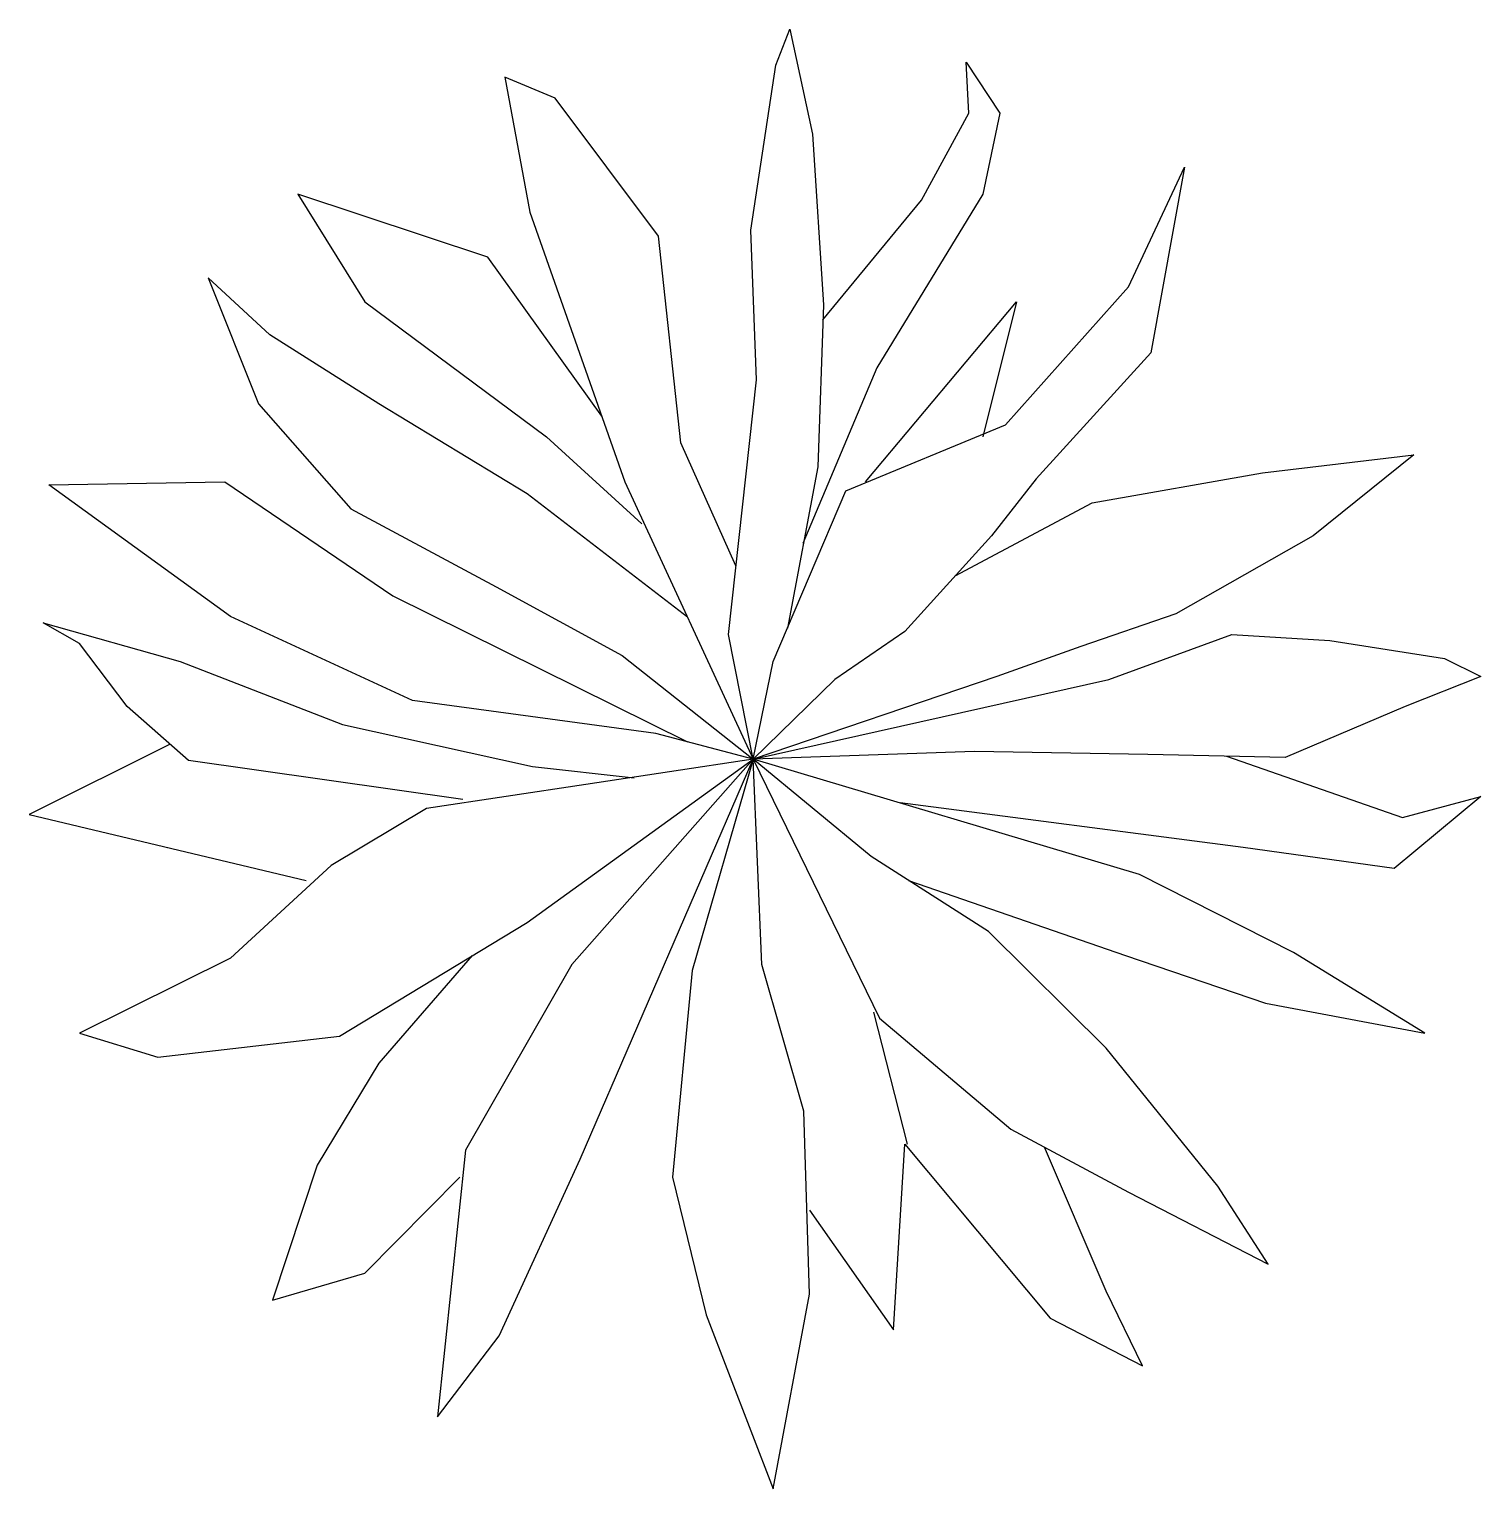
# Model space of a CAD drawing. Extents: x 189.1 to 219.4, y 186 to 216.5.
import ezdxf

# ---------------------------------------------------------------- set-up
doc = ezdxf.new("R2010")
doc.units = 0
doc.header["$LTSCALE"] = 12
doc.header["$MEASUREMENT"] = 0
doc.layers.get('0').update_dxf_attribs({"linetype": 'CONTINUOUS'})

msp = doc.modelspace()

# ---------------------------------------------------------------- linework, layer by layer
for p, q in [((204.716, 215.771), (205.008, 216.522)), ((205.008, 216.522), (205.476, 214.332)), ((208.747, 214.77), (208.688, 215.833)), ((208.688, 215.833), (209.389, 214.77)), ((200.101, 215.082), (199.05, 215.52)), ((199.05, 215.52), (199.576, 212.704)), ((204.19, 212.328), (204.716, 215.771)), ((202.262, 212.203), (200.101, 215.082)), ((207.754, 212.954), (208.747, 214.77)), ((209.389, 214.77), (209.039, 213.079)), ((205.476, 214.332), (205.709, 210.764)), ((212.076, 211.139), (213.245, 213.642)), ((213.245, 213.642), (212.544, 209.762)), ((198.699, 211.765), (194.728, 213.079)), ((194.728, 213.079), (196.129, 210.827)), ((209.039, 213.079), (206.819, 209.449)), ((205.698, 210.455), (207.754, 212.954)), ((199.576, 212.704), (201.561, 207.071)), ((202.73, 207.885), (202.262, 212.203)), ((204.307, 209.199), (204.19, 212.328)), ((201.078, 208.442), (198.699, 211.765)), ((194.143, 210.137), (192.857, 211.327)), ((192.857, 211.327), (193.91, 208.698)), ((209.506, 208.26), (212.076, 211.139)), ((196.129, 210.827), (199.925, 208.01)), ((205.709, 210.764), (205.592, 207.384)), ((206.586, 207.071), (209.739, 210.827)), ((209.739, 210.827), (209.039, 208.01)), ((196.421, 208.698), (194.143, 210.137)), ((212.544, 209.762), (210.148, 207.134)), ((206.819, 209.449), (205.277, 205.779)), ((203.723, 203.879), (204.307, 209.199)), ((193.91, 208.698), (195.836, 206.507)), ((199.517, 206.821), (196.421, 208.698)), ((206.177, 206.884), (209.506, 208.26)), ((199.925, 208.01), (201.912, 206.194)), ((203.881, 205.317), (202.73, 207.885)), ((214.88, 207.259), (218.035, 207.634)), ((218.035, 207.634), (215.932, 205.944)), ((205.592, 207.384), (204.956, 204.015)), ((189.529, 207.009), (193.209, 207.071)), ((193.325, 204.255), (189.529, 207.009)), ((193.209, 207.071), (196.713, 204.693)), ((201.561, 207.071), (204.243, 201.282)), ((210.148, 207.134), (209.214, 205.944)), ((211.317, 206.632), (214.88, 207.259)), ((202.871, 204.243), (199.517, 206.821)), ((204.658, 203.316), (206.177, 206.884)), ((195.836, 206.507), (198.874, 204.88)), ((208.457, 205.108), (211.317, 206.632)), ((209.214, 205.944), (207.404, 203.942)), ((215.932, 205.944), (213.069, 204.317)), ((198.874, 204.88), (201.503, 203.441)), ((196.713, 204.693), (202.871, 201.64)), ((197.122, 202.503), (193.325, 204.255)), ((213.069, 204.317), (211.084, 203.629)), ((190.171, 203.691), (189.412, 204.129)), ((189.412, 204.129), (192.274, 203.316)), ((207.404, 203.942), (205.942, 202.941)), ((191.164, 202.376), (190.171, 203.691)), ((204.243, 201.282), (203.723, 203.879)), ((211.084, 203.629), (209.33, 203.003)), ((211.667, 202.941), (214.237, 203.879)), ((214.237, 203.879), (216.282, 203.754)), ((216.282, 203.754), (218.677, 203.379)), ((192.274, 203.316), (195.662, 202.001)), ((201.503, 203.441), (204.243, 201.282)), ((204.243, 201.282), (204.658, 203.316)), ((218.677, 203.379), (219.436, 203.003)), ((209.33, 203.003), (204.243, 201.282)), ((219.436, 203.003), (217.859, 202.376)), ((205.942, 202.941), (204.243, 201.282)), ((204.243, 201.282), (211.667, 202.941)), ((202.205, 201.813), (197.122, 202.503)), ((192.449, 201.25), (191.164, 202.376)), ((217.859, 202.376), (215.347, 201.313)), ((195.662, 202.001), (199.634, 201.125)), ((204.243, 201.282), (202.205, 201.813)), ((192.062, 201.589), (189.12, 200.124)), ((198.173, 200.437), (192.449, 201.25)), ((199.517, 197.87), (204.243, 201.282)), ((204.243, 201.282), (200.452, 196.994)), ((200.627, 192.926), (204.243, 201.282)), ((204.243, 201.282), (200.743, 200.75)), ((204.243, 201.282), (202.963, 196.869)), ((208.864, 201.438), (204.243, 201.282)), ((204.423, 196.994), (204.243, 201.282)), ((204.243, 201.282), (206.877, 195.868)), ((206.702, 199.248), (204.243, 201.282)), ((212.31, 198.873), (204.243, 201.282)), ((212.485, 201.375), (208.864, 201.438)), ((215.347, 201.313), (212.485, 201.375)), ((214.122, 201.34), (217.8, 200.061)), ((199.634, 201.125), (201.751, 200.887)), ((200.743, 200.75), (197.414, 200.249)), ((214.472, 199.436), (207.311, 200.366)), ((219.436, 200.499), (217.626, 198.998)), ((217.8, 200.061), (219.436, 200.499)), ((189.12, 200.124), (194.902, 198.746)), ((197.414, 200.249), (195.428, 199.059)), ((217.626, 198.998), (214.472, 199.436)), ((195.428, 199.059), (193.325, 197.12)), ((209.156, 197.683), (206.702, 199.248)), ((207.486, 198.748), (212.018, 197.182)), ((215.523, 197.245), (212.31, 198.873)), ((195.603, 195.493), (199.517, 197.87)), ((211.609, 195.241), (209.156, 197.683)), ((218.268, 195.555), (215.523, 197.245)), ((193.325, 197.12), (190.171, 195.555)), ((198.374, 197.176), (196.421, 194.93)), ((200.452, 196.994), (198.232, 193.114)), ((205.3, 193.927), (204.423, 196.994)), ((212.018, 197.182), (214.938, 196.181)), ((202.963, 196.869), (202.554, 192.551)), ((207.461, 193.239), (206.76, 195.993)), ((214.938, 196.181), (218.268, 195.555)), ((206.877, 195.868), (209.622, 193.552)), ((190.171, 195.555), (191.806, 195.055)), ((191.806, 195.055), (195.603, 195.493)), ((213.946, 192.363), (211.609, 195.241)), ((196.421, 194.93), (195.137, 192.801)), ((205.417, 190.11), (205.3, 193.927)), ((209.622, 193.552), (212.076, 192.238)), ((198.232, 193.114), (197.648, 187.543)), ((207.169, 189.359), (207.404, 193.239)), ((207.404, 193.239), (210.44, 189.609)), ((211.609, 190.172), (210.324, 193.177)), ((195.137, 192.801), (194.201, 189.984)), ((198.933, 189.234), (200.627, 192.926)), ((196.129, 190.548), (198.116, 192.551)), ((202.554, 192.551), (203.256, 189.672)), ((214.997, 190.735), (213.946, 192.363)), ((212.076, 192.238), (214.997, 190.735)), ((205.417, 191.863), (207.169, 189.359)), ((194.201, 189.984), (196.129, 190.548)), ((204.658, 186.042), (205.417, 190.11)), ((212.368, 188.608), (211.609, 190.172)), ((203.256, 189.672), (204.658, 186.042)), ((210.44, 189.609), (212.368, 188.608)), ((197.648, 187.543), (198.933, 189.234))]:
    msp.add_line(p, q)

doc.saveas('drawing.dxf')
